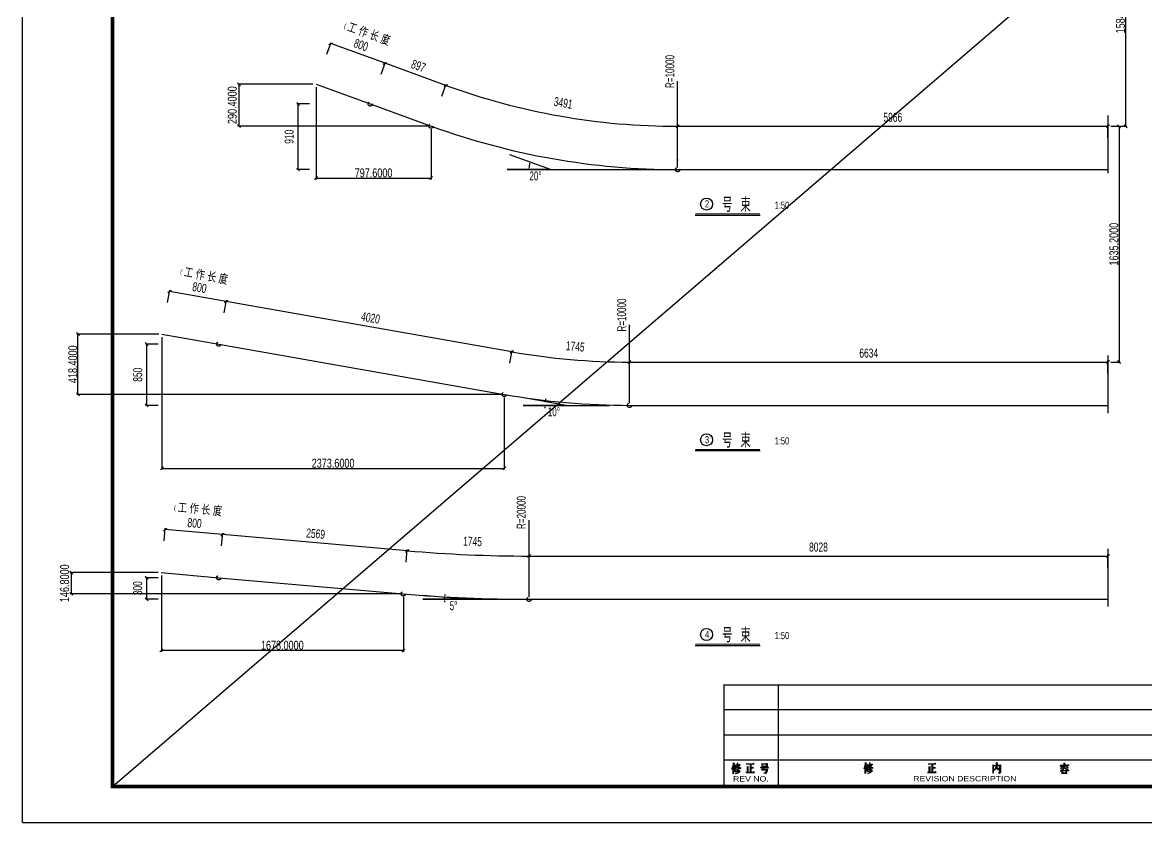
# Model space of a CAD drawing. Extents: x 6 to 303, y -107 to 103.
# Drawn here: x 6.1 to 162, y -107.1 to 3.9 of the extents above; entities that cross this region are included whole.
import ezdxf
from ezdxf.enums import TextEntityAlignment as Align

# ---------------------------------------------------------------- set-up
doc = ezdxf.new("R2010")
doc.units = 0
doc.header["$MEASUREMENT"] = 0
doc.linetypes.add('DD1', pattern=[2.5, 1.25, -1.25])
doc.linetypes.add('DD2', pattern=[14, 10.25, -1.25, 1.25, -1.25])
doc.layers.get('0').update_dxf_attribs({"linetype": 'CONTINUOUS'})
doc.layers.get('DEFPOINTS').update_dxf_attribs({"linetype": 'CONTINUOUS'})
for name, color, linetype in [('1', 1, 'CONTINUOUS'), ('2', 2, 'CONTINUOUS'), ('3', 3, 'DD1'), ('4', 4, 'CONTINUOUS'), ('5', 5, 'CONTINUOUS'), ('6', 6, 'DD2'), ('SMEDI', 2, 'CONTINUOUS')]:
    doc.layers.add(name, color=color, linetype=linetype)
doc.styles.add('SMEDI', font='smsim', dxfattribs={"width": 0.75, "bigfont": 'smfs'})
doc.styles.get("Standard").update_dxf_attribs({"font": 'smsim', "width": 0.75, "bigfont": 'smfs'})
doc.dimstyles.get("Standard").update_dxf_attribs({"dimtxt": 0.18, "dimasz": 0.18, "dimexe": 0.18, "dimexo": 0.0625, "dimgap": 0.09, "dimtad": 0, "dimtih": 1, "dimtoh": 1, "dimdec": 4, "dimzin": 0, "dimdsep": 46, "dimtxsty": 'Standard', "dimcen": 0.09, "dimadec": 0, "dimazin": 0, "dimtfac": 1, "dimtdec": 4, "dimtofl": 0, "dimtmove": 0, "dimatfit": 3, "dimfxl": 1, "dimtolj": 1, "dimtzin": 0, "dimarcsym": 0})

# ---------------------------------------------------------------- blocks, each defined once
blk = doc.blocks.new('*D17')
at = {"color": 0, "linetype": 'ByBlock', "transparency": 16777216}
for p, q in [((48.29, -4.81), (48.89, -3.16)), ((48.58, -3.45), (49.09, -3.21)), ((56.35, -6.06), (48.83, -3.33)), ((55.81, -7.55), (56.41, -5.89)), ((56.09, -6.18), (56.61, -5.94))]:
    blk.add_line(p, q, dxfattribs=at)
at = {"layer": 'DEFPOINTS', "color": 0, "linetype": 'ByBlock', "transparency": 16777216}
for p in [(48.83, -3.33), (48.15, -5.21), (55.67, -7.94)]:
    blk.add_point(p, dxfattribs=at)
at = {"color": 0, "linetype": 'ByBlock', "transparency": 16777216, "width": 0.7}
blk.add_text('800', height=1.25, rotation=340, dxfattribs=at).set_placement((53.02, -3.52), align=Align.MIDDLE_CENTER)
blk = doc.blocks.new('TI_02')
blk.add_line((0, 0), (15, 0))
blk.add_solid([(0, 0), (5.5, 0.4), (5.5, -0.4)])
blk = doc.blocks.new('*D36')
at = {"color": 0, "linetype": 'ByBlock', "transparency": 16777216}
for p, q in [((44.5, -11.9), (44.1, -11.5)), ((45.88, -11.7), (44.12, -11.7)), ((44.3, -20.8), (44.3, -11.7)), ((44.5, -21), (44.1, -20.6)), ((45.88, -20.8), (44.12, -20.8))]:
    blk.add_line(p, q, dxfattribs=at)
at = {"layer": 'DEFPOINTS', "color": 0, "linetype": 'ByBlock', "transparency": 16777216}
for p in [(44.3, -11.7), (46.3, -11.7), (46.3, -20.8)]:
    blk.add_point(p, dxfattribs=at)
at = {"color": 0, "linetype": 'ByBlock', "transparency": 16777216, "width": 0.7}
blk.add_text('910', height=1.25, rotation=90, dxfattribs=at).set_placement((43.05, -16.25), align=Align.MIDDLE_CENTER)
blk = doc.blocks.new('*D19')
at = {"color": 0, "linetype": 'ByBlock', "transparency": 16777216}
for p, q in [((96.73, -15), (97.13, -14.6)), ((96.93, -16.38), (96.93, -14.62)), ((96.93, -14.8), (156.6, -14.8)), ((156.4, -15), (156.8, -14.6)), ((156.6, -16.38), (156.6, -14.62))]:
    blk.add_line(p, q, dxfattribs=at)
at = {"layer": 'DEFPOINTS', "color": 0, "linetype": 'ByBlock', "transparency": 16777216}
for p in [(156.6, -14.8), (96.93, -16.8), (156.6, -16.8)]:
    blk.add_point(p, dxfattribs=at)
at = {"color": 0, "linetype": 'ByBlock', "transparency": 16777216, "width": 0.7}
blk.add_text('5966', height=1.25, dxfattribs=at).set_placement((126.77, -13.55), align=Align.MIDDLE_CENTER)
blk = doc.blocks.new('*D18')
at = {"color": 0, "linetype": 'ByBlock', "transparency": 16777216}
for p, q in [((55.81, -7.55), (56.41, -5.89)), ((56.09, -6.18), (56.61, -5.94)), ((64.78, -9.13), (56.35, -6.06)), ((64.24, -10.62), (64.84, -8.96)), ((64.53, -9.25), (65.04, -9.01))]:
    blk.add_line(p, q, dxfattribs=at)
at = {"layer": 'DEFPOINTS', "color": 0, "linetype": 'ByBlock', "transparency": 16777216}
for p in [(56.35, -6.06), (55.67, -7.94), (64.1, -11.01)]:
    blk.add_point(p, dxfattribs=at)
at = {"color": 0, "linetype": 'ByBlock', "transparency": 16777216, "width": 0.7}
blk.add_text('897', height=1.25, rotation=340, dxfattribs=at).set_placement((60.99, -6.42), align=Align.MIDDLE_CENTER)
blk = doc.blocks.new('*D20')
at = {"color": 0, "linetype": 'ByBlock', "transparency": 16777216}
for p, q in [((26.19, -39.26), (26.49, -37.52)), ((26.23, -37.86), (26.69, -37.54)), ((34.34, -39.09), (26.46, -37.7)), ((34.06, -40.65), (34.37, -38.91)), ((34.11, -39.25), (34.57, -38.93))]:
    blk.add_line(p, q, dxfattribs=at)
at = {"layer": 'DEFPOINTS', "color": 0, "linetype": 'ByBlock', "transparency": 16777216}
for p in [(26.46, -37.7), (26.11, -39.67), (33.99, -41.06)]:
    blk.add_point(p, dxfattribs=at)
at = {"color": 0, "linetype": 'ByBlock', "transparency": 16777216, "width": 0.7}
blk.add_text('800', height=1.25, rotation=350, dxfattribs=at).set_placement((30.62, -37.17), align=Align.MIDDLE_CENTER)
blk = doc.blocks.new('*D37')
at = {"color": 0, "linetype": 'ByBlock', "transparency": 16777216}
for p, q in [((23.5, -45.2), (23.1, -44.8)), ((24.88, -45), (23.12, -45)), ((23.3, -53.5), (23.3, -45)), ((23.5, -53.7), (23.1, -53.3)), ((24.88, -53.5), (23.12, -53.5))]:
    blk.add_line(p, q, dxfattribs=at)
at = {"layer": 'DEFPOINTS', "color": 0, "linetype": 'ByBlock', "transparency": 16777216}
for p in [(23.3, -45), (25.3, -45), (25.3, -53.5)]:
    blk.add_point(p, dxfattribs=at)
at = {"color": 0, "linetype": 'ByBlock', "transparency": 16777216, "width": 0.7}
blk.add_text('850', height=1.25, rotation=90, dxfattribs=at).set_placement((22.05, -49.25), align=Align.MIDDLE_CENTER)
blk = doc.blocks.new('*D22')
at = {"color": 0, "linetype": 'ByBlock', "transparency": 16777216}
for p, q in [((90.05, -47.7), (90.45, -47.3)), ((90.25, -49.08), (90.25, -47.32)), ((90.25, -47.5), (156.6, -47.5)), ((156.4, -47.7), (156.8, -47.3)), ((156.6, -49.08), (156.6, -47.32))]:
    blk.add_line(p, q, dxfattribs=at)
at = {"layer": 'DEFPOINTS', "color": 0, "linetype": 'ByBlock', "transparency": 16777216}
for p in [(156.6, -47.5), (90.25, -49.5), (156.6, -49.5)]:
    blk.add_point(p, dxfattribs=at)
at = {"color": 0, "linetype": 'ByBlock', "transparency": 16777216, "width": 0.7}
blk.add_text('6634', height=1.25, dxfattribs=at).set_placement((123.43, -46.25), align=Align.MIDDLE_CENTER)
blk = doc.blocks.new('*D21')
at = {"color": 0, "linetype": 'ByBlock', "transparency": 16777216}
for p, q in [((34.06, -40.65), (34.37, -38.91)), ((34.11, -39.25), (34.57, -38.93)), ((73.93, -46.07), (34.34, -39.09)), ((73.65, -47.63), (73.96, -45.89)), ((73.7, -46.23), (74.16, -45.91))]:
    blk.add_line(p, q, dxfattribs=at)
at = {"layer": 'DEFPOINTS', "color": 0, "linetype": 'ByBlock', "transparency": 16777216}
for p in [(34.34, -39.09), (33.99, -41.06), (73.58, -48.04)]:
    blk.add_point(p, dxfattribs=at)
at = {"color": 0, "linetype": 'ByBlock', "transparency": 16777216, "width": 0.7}
blk.add_text('4020', height=1.25, rotation=350, dxfattribs=at).set_placement((54.35, -41.35), align=Align.MIDDLE_CENTER)
blk = doc.blocks.new('*D23')
at = {"color": 0, "linetype": 'ByBlock', "transparency": 16777216}
for p, q in [((25.63, -73.51), (26.07, -73.14)), ((25.71, -74.9), (25.87, -73.15)), ((33.82, -74.02), (25.85, -73.33)), ((33.6, -74.2), (34.04, -73.84)), ((33.68, -75.6), (33.84, -73.84))]:
    blk.add_line(p, q, dxfattribs=at)
at = {"layer": 'DEFPOINTS', "color": 0, "linetype": 'ByBlock', "transparency": 16777216}
for p in [(25.85, -73.33), (25.68, -75.32), (33.65, -76.02)]:
    blk.add_point(p, dxfattribs=at)
at = {"color": 0, "linetype": 'ByBlock', "transparency": 16777216, "width": 0.7}
blk.add_text('800', height=1.25, rotation=355, dxfattribs=at).set_placement((29.94, -72.43), align=Align.MIDDLE_CENTER)
blk = doc.blocks.new('*D7')
at = {"color": 0, "linetype": 'ByBlock', "transparency": 16777216}
for p, q in [((7.7, -92.2), (7.3, -91.8)), ((9.08, -92), (7.32, -92)), ((7.5, -95), (7.5, -92)), ((7.7, -95.2), (7.3, -94.8)), ((9.08, -95), (7.32, -95))]:
    blk.add_line(p, q, dxfattribs=at)
at = {"layer": 'DEFPOINTS', "color": 0, "linetype": 'ByBlock', "transparency": 16777216}
for p in [(7.5, -92), (9.5, -92), (9.5, -95)]:
    blk.add_point(p, dxfattribs=at)
blk = doc.blocks.new('*D25')
at = {"color": 0, "linetype": 'ByBlock', "transparency": 16777216}
for p, q in [((76.12, -77.2), (76.52, -76.8)), ((76.32, -78.58), (76.32, -76.82)), ((76.32, -77), (156.6, -77)), ((156.4, -77.2), (156.8, -76.8)), ((156.6, -78.58), (156.6, -76.82))]:
    blk.add_line(p, q, dxfattribs=at)
at = {"layer": 'DEFPOINTS', "color": 0, "linetype": 'ByBlock', "transparency": 16777216}
for p in [(156.6, -77), (76.32, -79), (156.6, -79)]:
    blk.add_point(p, dxfattribs=at)
at = {"color": 0, "linetype": 'ByBlock', "transparency": 16777216, "width": 0.7}
blk.add_text('8028', height=1.25, dxfattribs=at).set_placement((116.46, -75.75), align=Align.MIDDLE_CENTER)
blk = doc.blocks.new('*D24')
at = {"color": 0, "linetype": 'ByBlock', "transparency": 16777216}
for p, q in [((33.6, -74.2), (34.04, -73.84)), ((33.68, -75.6), (33.84, -73.84)), ((59.41, -76.26), (33.82, -74.02)), ((59.2, -76.44), (59.63, -76.08)), ((59.27, -77.84), (59.43, -76.08))]:
    blk.add_line(p, q, dxfattribs=at)
at = {"layer": 'DEFPOINTS', "color": 0, "linetype": 'ByBlock', "transparency": 16777216}
for p in [(33.82, -74.02), (33.65, -76.02), (59.24, -78.25)]:
    blk.add_point(p, dxfattribs=at)
at = {"color": 0, "linetype": 'ByBlock', "transparency": 16777216, "width": 0.7}
blk.add_text('2569', height=1.25, rotation=355, dxfattribs=at).set_placement((46.73, -73.9), align=Align.MIDDLE_CENTER)
blk = doc.blocks.new('*D63')
at = {"layer": '5', "color": 0, "lineweight": -2, "transparency": 16777216}
for p, q in [((157.01, 21.17), (159.24, 21.17)), ((159.26, 20.97), (158.86, 21.37)), ((159.06, 21.17), (159.06, -10.53)), ((157.01, -10.53), (159.24, -10.53)), ((159.26, -10.73), (158.86, -10.33))]:
    blk.add_line(p, q, dxfattribs=at)
at = {"layer": 'DEFPOINTS', "color": 0, "transparency": 16777216}
for p in [(156.6, 21.17), (156.6, -10.53), (159.06, -10.53)]:
    blk.add_point(p, dxfattribs=at)
at = {"layer": '5', "color": 0, "transparency": 16777216, "insert": (158.35, 5.32), "char_height": 1.25, "attachment_point": 5, "rotation": 90}
blk.add_mtext('\\A1;1584.8000', dxfattribs=at)
blk = doc.blocks.new('*D64')
at = {"layer": '5', "color": 0, "lineweight": -2, "transparency": 16777216}
for p, q in [((157.01, -10.53), (158.33, -10.53)), ((158.35, -10.73), (157.95, -10.33)), ((158.15, -10.53), (158.15, -43.23)), ((157.01, -43.23), (158.33, -43.23)), ((158.35, -43.43), (157.95, -43.03))]:
    blk.add_line(p, q, dxfattribs=at)
at = {"layer": 'DEFPOINTS', "color": 0, "transparency": 16777216}
for p in [(156.6, -10.53), (156.6, -43.23), (158.15, -43.23)]:
    blk.add_point(p, dxfattribs=at)
at = {"layer": '5', "color": 0, "transparency": 16777216, "insert": (157.43, -26.88), "char_height": 1.25, "attachment_point": 5, "rotation": 90}
blk.add_mtext('\\A1;1635.2000', dxfattribs=at)
blk = doc.blocks.new('*D67')
at = {"layer": '5', "color": 0, "lineweight": -2, "transparency": 16777216}
for p, q in [((36.31, -4.9), (35.91, -4.5)), ((46.36, -4.7), (35.93, -4.7)), ((36.11, -10.5), (36.11, -4.7)), ((36.31, -10.7), (35.91, -10.3)), ((62.31, -10.5), (35.93, -10.5))]:
    blk.add_line(p, q, dxfattribs=at)
at = {"layer": 'DEFPOINTS', "color": 0, "transparency": 16777216}
for p in [(36.11, -4.7), (46.78, -4.7), (62.73, -10.5)]:
    blk.add_point(p, dxfattribs=at)
at = {"layer": '5', "color": 0, "transparency": 16777216, "insert": (35.17, -7.6), "char_height": 1.25, "attachment_point": 5, "rotation": 90}
blk.add_mtext('\\A1;290.4000', dxfattribs=at)
blk = doc.blocks.new('*D68')
at = {"layer": '5', "color": 0, "lineweight": -2, "transparency": 16777216}
for p, q in [((46.78, -5.11), (46.78, -17.89)), ((62.73, -10.92), (62.73, -17.89)), ((46.58, -17.91), (46.98, -17.51)), ((46.78, -17.71), (62.73, -17.71)), ((62.53, -17.91), (62.93, -17.51))]:
    blk.add_line(p, q, dxfattribs=at)
at = {"layer": 'DEFPOINTS', "color": 0, "transparency": 16777216}
for p in [(46.78, -4.7), (62.73, -10.5), (62.73, -17.71)]:
    blk.add_point(p, dxfattribs=at)
at = {"layer": '5', "color": 0, "transparency": 16777216, "insert": (54.76, -17), "char_height": 1.25, "attachment_point": 5}
blk.add_mtext('\\A1;797.6000', dxfattribs=at)
blk = doc.blocks.new('*D69')
at = {"layer": '5', "color": 0, "lineweight": -2, "transparency": 16777216}
for p, q in [((25.42, -39.76), (25.42, -58.15)), ((72.89, -48.13), (72.89, -58.15)), ((25.22, -58.17), (25.62, -57.77)), ((25.42, -57.97), (72.89, -57.97)), ((72.69, -58.17), (73.09, -57.77))]:
    blk.add_line(p, q, dxfattribs=at)
at = {"layer": 'DEFPOINTS', "color": 0, "transparency": 16777216}
for p in [(25.42, -39.34), (72.89, -47.71), (72.89, -57.97)]:
    blk.add_point(p, dxfattribs=at)
at = {"layer": '5', "color": 0, "transparency": 16777216, "insert": (49.15, -57.26), "char_height": 1.25, "attachment_point": 5}
blk.add_mtext('\\A1;2373.6000', dxfattribs=at)
blk = doc.blocks.new('*D70')
at = {"layer": '5', "color": 0, "lineweight": -2, "transparency": 16777216}
for p, q in [((13.97, -39.54), (13.57, -39.14)), ((25, -39.34), (13.59, -39.34)), ((13.77, -47.71), (13.77, -39.34)), ((13.97, -47.91), (13.57, -47.51)), ((72.47, -47.71), (13.59, -47.71))]:
    blk.add_line(p, q, dxfattribs=at)
at = {"layer": 'DEFPOINTS', "color": 0, "transparency": 16777216}
for p in [(13.77, -39.34), (25.42, -39.34), (72.89, -47.71)]:
    blk.add_point(p, dxfattribs=at)
at = {"layer": '5', "color": 0, "transparency": 16777216, "insert": (13.06, -43.53), "char_height": 1.25, "attachment_point": 5, "rotation": 90}
blk.add_mtext('\\A1;418.4000', dxfattribs=at)
blk = doc.blocks.new('*D71')
at = {"layer": '5', "color": 0, "lineweight": -2, "transparency": 16777216}
for p, q in [((25.33, -72.85), (25.33, -83.41)), ((58.89, -75.79), (58.89, -83.41)), ((25.13, -83.43), (25.53, -83.03)), ((58.89, -83.23), (25.33, -83.23)), ((58.69, -83.43), (59.09, -83.03))]:
    blk.add_line(p, q, dxfattribs=at)
at = {"layer": 'DEFPOINTS', "color": 0, "transparency": 16777216}
for p in [(25.33, -72.43), (58.89, -75.37), (25.33, -83.23)]:
    blk.add_point(p, dxfattribs=at)
at = {"layer": '5', "color": 0, "transparency": 16777216, "insert": (42.11, -82.51), "char_height": 1.25, "attachment_point": 5}
blk.add_mtext('\\A1;1678.0000', dxfattribs=at)
blk = doc.blocks.new('*D72')
at = {"layer": '5', "color": 0, "lineweight": -2, "transparency": 16777216}
for p, q in [((13.06, -72.63), (12.66, -72.23)), ((24.91, -72.43), (12.68, -72.43)), ((12.86, -75.37), (12.86, -72.43)), ((13.06, -75.57), (12.66, -75.17)), ((58.47, -75.37), (12.68, -75.37))]:
    blk.add_line(p, q, dxfattribs=at)
at = {"layer": 'DEFPOINTS', "color": 0, "transparency": 16777216}
for p in [(12.86, -72.43), (25.33, -72.43), (58.89, -75.37)]:
    blk.add_point(p, dxfattribs=at)
at = {"layer": '5', "color": 0, "transparency": 16777216, "insert": (11.92, -73.9), "char_height": 1.25, "attachment_point": 5, "rotation": 90}
blk.add_mtext('\\A1;146.8000', dxfattribs=at)

msp = doc.modelspace()

# ---------------------------------------------------------------- linework, layer by layer
for p, q in [((46.7801156, -4.6951683), (54.2976566, -7.4313295)), ((54.2976566, -7.4313295), (62.7303848, -10.5005915)), ((96.9323992, -16.5313295), (156.5976566, -16.5313295)), ((25.4191945, -39.342144), (33.2976566, -40.7313295)), ((33.2976566, -40.7313295), (72.8876006, -47.7121048)), ((90.2524184, -49.2313295), (156.5976566, -49.2313295)), ((25.328099, -72.4327462), (33.2976566, -73.1299922)), ((33.2976566, -73.1299922), (58.8888535, -75.3689318)), ((76.3200021, -76.1299922), (156.5976566, -76.1299922))]:
    msp.add_line(p, q)
for centre, radius, start in [((96.9323992, 83.4686705), 100, 250), ((90.2524184, 50.7686705), 100, 260), ((76.3200021, 123.8700078), 200, 265)]:
    msp.add_arc(centre, radius, start, 270)
at = {"layer": '1'}
for p, q in [((96.9323992, -16.2313295), (96.9323992, -4.2739887)), ((79.2997011, -16.5313295), (73.6615454, -14.4792086)), ((79.2997011, -16.5313295), (73.2997011, -16.5313295)), ((90.2524184, -48.9313295), (90.2524184, -38.0433267)), ((81.503552, -49.2313295), (75.5947055, -48.1894404)), ((81.503552, -49.2313295), (75.503552, -49.2313295)), ((76.3200021, -75.8299922), (76.3200021, -65.1424762)), ((67.5878135, -76.1299922), (61.5878135, -76.1299922)), ((67.5878135, -76.1299922), (61.6106453, -75.6070577))]:
    msp.add_line(p, q, dxfattribs=at)
at = {"layer": '2'}
for p, q in [((73.2997011, -16.5313295), (94.992984, -16.5313295)), ((75.503552, -49.2313295), (87.503552, -49.2313295)), ((61.5878135, -76.1299922), (73.5878135, -76.1299922))]:
    msp.add_line(p, q, dxfattribs=at)
for centre, radius, start in [((96.9323992, 83.4686705), 94, 250), ((90.2524184, 50.7686705), 94, 260), ((76.3200021, 123.8700078), 194, 265)]:
    msp.add_arc(centre, radius, start, 270, dxfattribs=at)
at = {"layer": '2', "color": 2, "linetype": 'ByBlock'}
for centre, start, end in [((79.2997011, -16.5313295), 163.820426343, 176.179573657), ((81.503552, -49.2313295), 162.359147313, 166.179573657), ((81.503552, -49.2313295), 183.820426343, 187.640852687), ((67.5878135, -76.1299922), 183.820426343, 187.640852687), ((67.5878135, -76.1299922), 167.359147313, 171.179573657)]:
    msp.add_arc(centre, 3, start, end, dxfattribs=at)
for p in [(76.2997011, -16.5313295), (78.5491288, -48.7103849), (64.5992294, -75.8685249)]:
    msp.add_point(p, dxfattribs=at)
for points in [[(76.3868361, -15.685033), (76.4502075, -15.7057335), (76.4806232, -15.505269)], [(76.3396826, -16.3325517), (76.2730529, -16.3303295), (76.2997011, -16.5313295)], [(78.4769039, -49.4323294), (78.5435335, -49.4301072), (78.503552, -49.2313295)], [(78.6230202, -48.5215698), (78.5577888, -48.5078112), (78.5491288, -48.7103849)], [(64.5611653, -76.3309921), (64.627795, -76.3287699), (64.5878135, -76.1299922)], [(64.6563833, -75.6739882), (64.5902009, -75.6659673), (64.5992294, -75.8685249)]]:
    msp.add_solid(points, dxfattribs=at)
at = {"layer": '3'}
for centre in [(54.2976566, -7.4313295), (62.7303848, -10.5005915), (96.9323992, -16.5313295), (33.2976566, -40.7313295), (72.8876006, -47.7121048), (90.2524184, -49.2313295), (33.2976566, -73.1299922), (58.8888535, -75.3689318), (76.3200021, -76.1299922)]:
    msp.add_circle(centre, 0.3, dxfattribs=at)
at = {"layer": '4'}
for p, q in [((18.5741762, -102.0835954, -11.3095628), (162.0590644, 21.1822134)), ((108.3674666, -22.8806667), (99.3675086, -22.8806667)), ((108.3674666, -55.5616371), (99.3675086, -55.5616371)), ((108.3674666, -82.5619626), (99.3675086, -82.5619626))]:
    msp.add_line(p, q, dxfattribs=at)
at = {"layer": '4', "const_width": 0.1165}
for points in [[(108.3392932, -22.6767962), (99.3975679, -22.6767962)], [(108.3392932, -55.3577666), (99.3975679, -55.3577666)], [(108.3392932, -82.3580921), (99.3975679, -82.3580921)]]:
    msp.add_lwpolyline(points, dxfattribs=at)
at = {"layer": '4'}
for centre in [(100.9467303, -21.3199157), (100.9467303, -54.0008861), (100.9467303, -81.0012116)]:
    msp.add_circle(centre, 0.84, dxfattribs=at)
at = {"layer": '6'}
for p, q in [((156.5976566, -9.019489), (156.5976566, -17.019489)), ((156.5976566, -42.319489), (156.5976566, -50.319489)), ((156.5976566, -69.1299922), (156.5976566, -77.1299922))]:
    msp.add_line(p, q, dxfattribs=at)
at = {"layer": 'SMEDI'}
for p, q in [((6.0741762, -107.0835954, -11.3095628), (6.0741762, 102.9164046, -11.3095628)), ((110.8690699, -88.0051193, -11.3095628), (110.8690699, -102.1285087, -11.3095628)), ((197.2607077, -91.4411439, -11.3095628), (103.3690699, -91.4411439, -11.3095628)), ((197.3093699, -94.9487338, -11.3095628), (103.4177321, -94.9487338, -11.3095628)), ((197.2607077, -98.4411447, -11.3095628), (103.3690699, -98.4411447, -11.3095628)), ((104.6751501, -99.2217489, -11.3095628), (104.4497351, -99.6725789, -11.3095628)), ((104.4497351, -99.6725789, -11.3095628), (104.6221113, -99.2217489, -11.3095628)), ((104.6221113, -99.2217489, -11.3095628), (104.6751501, -98.9432951, -11.3095628)), ((104.7414486, -99.2747877, -11.3095628), (104.6221113, -99.2217489, -11.3095628)), ((104.6221113, -99.2217489, -11.3095628), (104.7414486, -99.2747877, -11.3095628)), ((104.6221113, -100.3090447, -11.3095628), (104.6221113, -99.2217489, -11.3095628)), ((104.6751501, -98.9432951, -11.3095628), (104.6751501, -98.7974384, -11.3095628)), ((104.6751501, -98.7974384, -11.3095628), (104.7944874, -98.8902563, -11.3095628)), ((104.7414486, -98.9432951, -11.3095628), (104.6751501, -99.2217489, -11.3095628)), ((104.7414486, -99.2747877, -11.3095628), (104.6751501, -99.3410863, -11.3095628)), ((104.6751501, -99.3410863, -11.3095628), (104.6751501, -100.2560059, -11.3095628)), ((104.7944874, -98.8902563, -11.3095628), (104.7414486, -98.9432951, -11.3095628)), ((104.8475263, -99.0758922, -11.3095628), (104.9668636, -99.1421907, -11.3095628)), ((104.8475263, -100.07037, -11.3095628), (104.8475263, -99.0758922, -11.3095628)), ((104.9668636, -99.1421907, -11.3095628), (104.9138248, -99.2217489, -11.3095628)), ((104.9138248, -99.2217489, -11.3095628), (104.9138248, -100.0040715, -11.3095628)), ((105.1392398, -99.0758922, -11.3095628), (104.9668636, -99.3410863, -11.3095628)), ((104.9668636, -99.3410863, -11.3095628), (105.1922786, -99.0758922, -11.3095628)), ((105.2983562, -99.4073848, -11.3095628), (104.9668636, -99.6062804, -11.3095628)), ((104.9668636, -99.6062804, -11.3095628), (105.2585771, -99.4073848, -11.3095628)), ((105.2585771, -99.7256177, -11.3095628), (105.0199024, -99.8051759, -11.3095628)), ((105.0199024, -99.8051759, -11.3095628), (105.1922786, -99.7256177, -11.3095628)), ((105.1922786, -98.9432951, -11.3095628), (105.1392398, -99.0758922, -11.3095628)), ((105.3646547, -99.4073848, -11.3095628), (105.1392398, -99.2217489, -11.3095628)), ((105.1392398, -99.2217489, -11.3095628), (105.2983562, -99.4073848, -11.3095628)), ((105.2983562, -98.8902563, -11.3095628), (105.1922786, -98.7974384, -11.3095628)), ((105.1922786, -98.7974384, -11.3095628), (105.1922786, -98.9432951, -11.3095628)), ((105.1922786, -99.0758922, -11.3095628), (105.2585771, -98.9432951, -11.3095628)), ((105.1922786, -99.0758922, -11.3095628), (105.4176936, -99.0758922, -11.3095628)), ((105.1922786, -99.7256177, -11.3095628), (105.3646547, -99.5267221, -11.3095628)), ((105.1922786, -100.0040715, -11.3095628), (105.4176936, -99.7256177, -11.3095628)), ((105.2585771, -98.9432951, -11.3095628), (105.2983562, -98.8902563, -11.3095628)), ((105.2585771, -99.4073848, -11.3095628), (105.4839921, -99.0758922, -11.3095628)), ((105.4176936, -99.6062804, -11.3095628), (105.2585771, -99.7256177, -11.3095628)), ((105.6033294, -99.0758922, -11.3095628), (105.2983562, -99.4073848, -11.3095628)), ((105.2983562, -99.4073848, -11.3095628), (105.5237712, -99.5267221, -11.3095628)), ((105.5237712, -99.4736833, -11.3095628), (105.3646547, -99.4073848, -11.3095628)), ((105.3646547, -99.5267221, -11.3095628), (105.4176936, -99.6062804, -11.3095628)), ((105.4176936, -99.0758922, -11.3095628), (105.4839921, -99.0228534, -11.3095628)), ((105.4839921, -99.0758922, -11.3095628), (105.4176936, -99.0758922, -11.3095628)), ((105.4176936, -99.7256177, -11.3095628), (105.4839921, -99.8051759, -11.3095628)), ((105.4839921, -99.0228534, -11.3095628), (105.5237712, -99.0228534, -11.3095628)), ((105.5237712, -99.0228534, -11.3095628), (105.6033294, -99.0758922, -11.3095628)), ((105.7226668, -99.5267221, -11.3095628), (105.5237712, -99.4736833, -11.3095628)), ((105.5237712, -99.5267221, -11.3095628), (105.6033294, -99.6062804, -11.3095628)), ((105.6033294, -99.6062804, -11.3095628), (105.7226668, -99.5267221, -11.3095628)), ((107.5281726, -98.998519, -11.3095628), (106.4408768, -98.998519, -11.3095628)), ((106.613253, -99.3167519, -11.3095628), (106.7325903, -99.3830504, -11.3095628)), ((106.613253, -100.165373, -11.3095628), (106.613253, -99.3167519, -11.3095628)), ((106.7325903, -99.3830504, -11.3095628), (106.6795515, -99.449349, -11.3095628)), ((106.6795515, -99.449349, -11.3095628), (106.6795515, -100.165373, -11.3095628)), ((107.0243038, -100.165373, -11.3095628), (107.0243038, -98.998519, -11.3095628)), ((107.3557964, -98.998519, -11.3095628), (107.0640829, -98.998519, -11.3095628)), ((107.0640829, -98.998519, -11.3095628), (107.0640829, -99.5023878, -11.3095628)), ((107.0640829, -99.5023878, -11.3095628), (107.4618741, -99.5023878, -11.3095628)), ((107.2894979, -99.5023878, -11.3095628), (107.0640829, -99.5023878, -11.3095628)), ((107.0640829, -99.5023878, -11.3095628), (107.0640829, -100.165373, -11.3095628)), ((107.3557964, -99.449349, -11.3095628), (107.2894979, -99.5023878, -11.3095628)), ((107.4088353, -98.9189608, -11.3095628), (107.3557964, -98.998519, -11.3095628)), ((107.4088353, -99.449349, -11.3095628), (107.3557964, -99.449349, -11.3095628)), ((107.4618741, -98.9189608, -11.3095628), (107.4088353, -98.9189608, -11.3095628)), ((107.4618741, -99.5023878, -11.3095628), (107.4088353, -99.449349, -11.3095628)), ((107.5281726, -98.998519, -11.3095628), (107.4618741, -98.9189608, -11.3095628)), ((108.8752914, -99.5183235, -11.3095628), (108.3714226, -99.5183235, -11.3095628)), ((108.5968376, -98.8818577, -11.3095628), (108.5968376, -99.3989861, -11.3095628)), ((108.6498764, -98.9348965, -11.3095628), (108.5968376, -98.8818577, -11.3095628)), ((108.5968376, -99.3989861, -11.3095628), (108.6498764, -99.3989861, -11.3095628)), ((108.5968376, -99.7967773, -11.3095628), (108.8222525, -99.5183235, -11.3095628)), ((108.6498764, -98.9348965, -11.3095628), (109.206784, -98.9348965, -11.3095628)), ((108.6498764, -99.3989861, -11.3095628), (108.6498764, -98.9348965, -11.3095628)), ((108.6498764, -99.3326876, -11.3095628), (109.2730825, -99.3326876, -11.3095628)), ((109.2730825, -99.3326876, -11.3095628), (108.6498764, -99.3326876, -11.3095628)), ((108.8752914, -99.5183235, -11.3095628), (108.6498764, -99.7967773, -11.3095628)), ((108.8222525, -99.5183235, -11.3095628), (109.5515363, -99.5183235, -11.3095628)), ((109.206784, -98.9348965, -11.3095628), (109.2730825, -98.8818577, -11.3095628)), ((109.2730825, -98.9348965, -11.3095628), (109.206784, -98.9348965, -11.3095628)), ((109.206784, -99.7967773, -11.3095628), (109.2730825, -99.7304788, -11.3095628)), ((109.2730825, -98.8818577, -11.3095628), (109.3261213, -98.8818577, -11.3095628)), ((109.2730825, -99.3326876, -11.3095628), (109.2730825, -98.9348965, -11.3095628)), ((109.2730825, -99.3989861, -11.3095628), (109.2730825, -99.3326876, -11.3095628)), ((109.3261213, -99.3989861, -11.3095628), (109.2730825, -99.3989861, -11.3095628)), ((109.2730825, -99.7304788, -11.3095628), (109.3261213, -99.7304788, -11.3095628)), ((109.3261213, -98.8818577, -11.3095628), (109.3924198, -98.9348965, -11.3095628)), ((109.3924198, -98.9348965, -11.3095628), (109.3261213, -99.0144547, -11.3095628)), ((109.3261213, -99.0144547, -11.3095628), (109.3261213, -99.3989861, -11.3095628)), ((109.3261213, -99.7304788, -11.3095628), (109.3924198, -99.7967773, -11.3095628)), ((109.4454587, -99.4652847, -11.3095628), (109.3924198, -99.5183235, -11.3095628)), ((109.5117572, -99.4652847, -11.3095628), (109.4454587, -99.4652847, -11.3095628)), ((109.5515363, -99.5183235, -11.3095628), (109.5117572, -99.4652847, -11.3095628)), ((122.778978, -99.6335603, -11.3095628), (122.9513542, -99.1827304, -11.3095628)), ((123.004393, -99.1827304, -11.3095628), (122.778978, -99.6335603, -11.3095628)), ((122.9513542, -99.1827304, -11.3095628), (123.004393, -98.9042766, -11.3095628)), ((122.9513542, -100.2700261, -11.3095628), (122.9513542, -99.1827304, -11.3095628)), ((122.9513542, -99.1827304, -11.3095628), (123.0706915, -99.2357692, -11.3095628)), ((123.0706915, -99.2357692, -11.3095628), (122.9513542, -99.1827304, -11.3095628)), ((123.004393, -98.7584198, -11.3095628), (123.1237303, -98.8512377, -11.3095628)), ((123.004393, -98.9042766, -11.3095628), (123.004393, -98.7584198, -11.3095628)), ((123.0706915, -98.9042766, -11.3095628), (123.004393, -99.1827304, -11.3095628)), ((123.0706915, -99.2357692, -11.3095628), (123.004393, -99.3020677, -11.3095628)), ((123.004393, -99.3020677, -11.3095628), (123.004393, -100.2169873, -11.3095628)), ((123.1237303, -98.8512377, -11.3095628), (123.0706915, -98.9042766, -11.3095628)), ((123.1767691, -100.0313514, -11.3095628), (123.1767691, -99.0368736, -11.3095628)), ((123.1767691, -99.0368736, -11.3095628), (123.2961065, -99.1031721, -11.3095628)), ((123.2961065, -99.1031721, -11.3095628), (123.2430677, -99.1827304, -11.3095628)), ((123.2430677, -99.1827304, -11.3095628), (123.2430677, -99.9650529, -11.3095628)), ((123.2961065, -99.3020677, -11.3095628), (123.5215215, -99.0368736, -11.3095628)), ((123.4684826, -99.0368736, -11.3095628), (123.2961065, -99.3020677, -11.3095628)), ((123.2961065, -99.5672618, -11.3095628), (123.58782, -99.3683662, -11.3095628)), ((123.6275991, -99.3683662, -11.3095628), (123.2961065, -99.5672618, -11.3095628)), ((123.58782, -99.6865991, -11.3095628), (123.3491453, -99.7661573, -11.3095628)), ((123.3491453, -99.7661573, -11.3095628), (123.5215215, -99.6865991, -11.3095628)), ((123.5215215, -98.9042766, -11.3095628), (123.4684826, -99.0368736, -11.3095628)), ((123.4684826, -99.1827304, -11.3095628), (123.6275991, -99.3683662, -11.3095628)), ((123.6938976, -99.3683662, -11.3095628), (123.4684826, -99.1827304, -11.3095628)), ((123.6275991, -98.8512377, -11.3095628), (123.5215215, -98.7584198, -11.3095628)), ((123.5215215, -98.7584198, -11.3095628), (123.5215215, -98.9042766, -11.3095628)), ((123.5215215, -99.0368736, -11.3095628), (123.58782, -98.9042766, -11.3095628)), ((123.5215215, -99.0368736, -11.3095628), (123.7469364, -99.0368736, -11.3095628)), ((123.5215215, -99.6865991, -11.3095628), (123.6938976, -99.4877036, -11.3095628)), ((123.5215215, -99.9650529, -11.3095628), (123.7469364, -99.6865991, -11.3095628)), ((123.58782, -98.9042766, -11.3095628), (123.6275991, -98.8512377, -11.3095628)), ((123.58782, -99.3683662, -11.3095628), (123.813235, -99.0368736, -11.3095628)), ((123.7469364, -99.5672618, -11.3095628), (123.58782, -99.6865991, -11.3095628)), ((123.9325723, -99.0368736, -11.3095628), (123.6275991, -99.3683662, -11.3095628)), ((123.6275991, -99.3683662, -11.3095628), (123.8530141, -99.4877036, -11.3095628)), ((123.8530141, -99.4346647, -11.3095628), (123.6938976, -99.3683662, -11.3095628)), ((123.6938976, -99.4877036, -11.3095628), (123.7469364, -99.5672618, -11.3095628)), ((123.7469364, -99.0368736, -11.3095628), (123.813235, -98.9838348, -11.3095628)), ((123.813235, -99.0368736, -11.3095628), (123.7469364, -99.0368736, -11.3095628)), ((123.7469364, -99.6865991, -11.3095628), (123.813235, -99.7661573, -11.3095628)), ((123.813235, -98.9838348, -11.3095628), (123.8530141, -98.9838348, -11.3095628)), ((123.8530141, -98.9838348, -11.3095628), (123.9325723, -99.0368736, -11.3095628)), ((124.0519096, -99.4877036, -11.3095628), (123.8530141, -99.4346647, -11.3095628)), ((123.8530141, -99.4877036, -11.3095628), (123.9325723, -99.5672618, -11.3095628)), ((123.9325723, -99.5672618, -11.3095628), (124.0519096, -99.4877036, -11.3095628)), ((132.737016, -98.9838348, -11.3095628), (131.6497203, -98.9838348, -11.3095628)), ((131.8220964, -100.1506888, -11.3095628), (131.8220964, -99.3020677, -11.3095628)), ((131.8220964, -99.3020677, -11.3095628), (131.9414338, -99.3683662, -11.3095628)), ((131.9414338, -99.3683662, -11.3095628), (131.8883949, -99.4346647, -11.3095628)), ((131.8883949, -99.4346647, -11.3095628), (131.8883949, -100.1506888, -11.3095628)), ((132.2331473, -100.1506888, -11.3095628), (132.2331473, -98.9838348, -11.3095628)), ((132.2729264, -98.9838348, -11.3095628), (132.2729264, -99.4877036, -11.3095628)), ((132.5646399, -98.9838348, -11.3095628), (132.2729264, -98.9838348, -11.3095628)), ((132.2729264, -99.4877036, -11.3095628), (132.2729264, -100.1506888, -11.3095628)), ((132.4983413, -99.4877036, -11.3095628), (132.2729264, -99.4877036, -11.3095628)), ((132.2729264, -99.4877036, -11.3095628), (132.6707175, -99.4877036, -11.3095628)), ((132.5646399, -99.4346647, -11.3095628), (132.4983413, -99.4877036, -11.3095628)), ((132.6176787, -98.9042766, -11.3095628), (132.5646399, -98.9838348, -11.3095628)), ((132.6176787, -99.4346647, -11.3095628), (132.5646399, -99.4346647, -11.3095628)), ((132.6707175, -98.9042766, -11.3095628), (132.6176787, -98.9042766, -11.3095628)), ((132.6707175, -99.4877036, -11.3095628), (132.6176787, -99.4346647, -11.3095628)), ((132.737016, -98.9838348, -11.3095628), (132.6707175, -98.9042766, -11.3095628)), ((140.6530595, -99.1031721, -11.3095628), (140.6530595, -100.2169873, -11.3095628)), ((140.7326178, -99.1827304, -11.3095628), (140.6530595, -99.1031721, -11.3095628)), ((140.7326178, -99.1827304, -11.3095628), (141.170188, -99.1827304, -11.3095628)), ((140.7326178, -100.1506888, -11.3095628), (140.7326178, -99.1827304, -11.3095628)), ((140.7723969, -99.8854947, -11.3095628), (140.9580327, -99.6865991, -11.3095628)), ((140.9978119, -99.6865991, -11.3095628), (140.7723969, -99.8854947, -11.3095628)), ((140.9580327, -99.6865991, -11.3095628), (141.1171492, -99.4346647, -11.3095628)), ((141.170188, -99.4346647, -11.3095628), (140.9978119, -99.6865991, -11.3095628)), ((141.1171492, -99.4346647, -11.3095628), (141.170188, -99.1827304, -11.3095628)), ((141.170188, -98.7584198, -11.3095628), (141.2895254, -98.8512377, -11.3095628)), ((141.170188, -99.1827304, -11.3095628), (141.170188, -98.7584198, -11.3095628)), ((141.170188, -99.1827304, -11.3095628), (141.2364865, -99.4877036, -11.3095628)), ((141.2364865, -99.1827304, -11.3095628), (141.170188, -99.4346647, -11.3095628)), ((141.2895254, -98.8512377, -11.3095628), (141.2364865, -98.9042766, -11.3095628)), ((141.2364865, -98.9042766, -11.3095628), (141.2364865, -99.1827304, -11.3095628)), ((141.6342777, -99.1827304, -11.3095628), (141.2364865, -99.1827304, -11.3095628)), ((141.2364865, -99.1827304, -11.3095628), (141.5679791, -99.1827304, -11.3095628)), ((141.4088627, -99.7661573, -11.3095628), (141.2364865, -99.4877036, -11.3095628)), ((141.2364865, -99.4877036, -11.3095628), (141.3425642, -99.5672618, -11.3095628)), ((141.3425642, -99.5672618, -11.3095628), (141.4486418, -99.6865991, -11.3095628)), ((141.4486418, -99.6865991, -11.3095628), (141.4486418, -99.8191962, -11.3095628)), ((141.5679791, -99.1827304, -11.3095628), (141.6342777, -99.1031721, -11.3095628)), ((141.6342777, -99.1031721, -11.3095628), (141.6873165, -99.1031721, -11.3095628)), ((141.6342777, -100.1506888, -11.3095628), (141.6342777, -99.1827304, -11.3095628)), ((141.6873165, -99.1031721, -11.3095628), (141.753615, -99.1827304, -11.3095628)), ((141.753615, -99.1827304, -11.3095628), (141.6873165, -99.2357692, -11.3095628)), ((141.6873165, -99.2357692, -11.3095628), (141.6873165, -100.1506888, -11.3095628)), ((150.0276705, -99.2666032, -11.3095628), (150.1470079, -99.0677076, -11.3095628)), ((150.0276705, -99.319642, -11.3095628), (150.0276705, -99.2666032, -11.3095628)), ((150.0939691, -99.319642, -11.3095628), (150.0276705, -99.319642, -11.3095628)), ((150.0276705, -99.5715764, -11.3095628), (150.2000467, -99.452239, -11.3095628)), ((150.2663452, -99.452239, -11.3095628), (150.0276705, -99.5715764, -11.3095628)), ((150.0276705, -99.9693675, -11.3095628), (150.4254617, -99.6511346, -11.3095628)), ((150.3724229, -99.6511346, -11.3095628), (150.0276705, -99.9693675, -11.3095628)), ((150.1470079, -99.1870449, -11.3095628), (150.0939691, -99.319642, -11.3095628)), ((150.1470079, -99.0677076, -11.3095628), (150.1470079, -99.1207464, -11.3095628)), ((150.1470079, -99.1207464, -11.3095628), (150.995629, -99.1207464, -11.3095628)), ((150.1470079, -99.1207464, -11.3095628), (150.1470079, -99.1870449, -11.3095628)), ((150.2000467, -99.452239, -11.3095628), (150.3724229, -99.1870449, -11.3095628)), ((150.4254617, -99.2666032, -11.3095628), (150.2663452, -99.452239, -11.3095628)), ((150.3724229, -99.1870449, -11.3095628), (150.4254617, -99.2666032, -11.3095628)), ((150.5315393, -99.3859405, -11.3095628), (150.3724229, -99.6511346, -11.3095628)), ((150.4254617, -99.6511346, -11.3095628), (150.6110975, -99.452239, -11.3095628)), ((150.5315393, -98.9351106, -11.3095628), (150.4917602, -98.8422926, -11.3095628)), ((150.4917602, -98.8422926, -11.3095628), (150.6110975, -98.9351106, -11.3095628)), ((150.6110975, -98.9351106, -11.3095628), (150.4917602, -98.8422926, -11.3095628)), ((150.6110975, -99.0677076, -11.3095628), (150.5315393, -98.9351106, -11.3095628)), ((150.5315393, -99.319642, -11.3095628), (150.5315393, -99.3859405, -11.3095628)), ((150.6508767, -99.3859405, -11.3095628), (150.5315393, -99.319642, -11.3095628)), ((150.6110975, -98.9351106, -11.3095628), (150.6508767, -98.9881494, -11.3095628)), ((150.6508767, -98.9881494, -11.3095628), (150.6110975, -99.0677076, -11.3095628)), ((150.6110975, -99.452239, -11.3095628), (150.6508767, -99.3859405, -11.3095628)), ((150.770214, -99.6511346, -11.3095628), (150.6110975, -99.452239, -11.3095628)), ((150.6110975, -99.452239, -11.3095628), (150.8232528, -99.6511346, -11.3095628)), ((150.995629, -99.5185376, -11.3095628), (150.770214, -99.2666032, -11.3095628)), ((150.770214, -99.2666032, -11.3095628), (150.995629, -99.3859405, -11.3095628)), ((151.0486678, -99.903069, -11.3095628), (150.770214, -99.6511346, -11.3095628)), ((150.8232528, -99.6511346, -11.3095628), (151.1680051, -99.8500302, -11.3095628)), ((150.995629, -99.1207464, -11.3095628), (151.0486678, -99.0677076, -11.3095628)), ((151.0486678, -99.1207464, -11.3095628), (150.995629, -99.1207464, -11.3095628)), ((150.995629, -99.2666032, -11.3095628), (151.0486678, -99.1207464, -11.3095628)), ((151.1680051, -99.1207464, -11.3095628), (150.995629, -99.2666032, -11.3095628)), ((150.995629, -99.3859405, -11.3095628), (151.0486678, -99.452239, -11.3095628)), ((150.995629, -99.5715764, -11.3095628), (150.995629, -99.5185376, -11.3095628)), ((151.0486678, -99.5185376, -11.3095628), (150.995629, -99.5715764, -11.3095628)), ((151.0486678, -99.0677076, -11.3095628), (151.1149663, -99.0677076, -11.3095628)), ((151.0486678, -99.452239, -11.3095628), (151.0486678, -99.5185376, -11.3095628)), ((151.1149663, -99.0677076, -11.3095628), (151.1680051, -99.1207464, -11.3095628)), ((104.6751501, -100.2560059, -11.3095628), (104.6221113, -100.3090447, -11.3095628)), ((104.9138248, -100.0040715, -11.3095628), (104.8475263, -100.07037, -11.3095628)), ((105.2585771, -100.0040715, -11.3095628), (104.9668636, -100.07037, -11.3095628)), ((104.9668636, -100.07037, -11.3095628), (105.1922786, -100.0040715, -11.3095628)), ((105.3646547, -100.1897073, -11.3095628), (104.9668636, -100.3090447, -11.3095628)), ((104.9668636, -100.3090447, -11.3095628), (105.2983562, -100.1897073, -11.3095628)), ((105.4839921, -99.8051759, -11.3095628), (105.2585771, -100.0040715, -11.3095628)), ((105.2983562, -100.1897073, -11.3095628), (105.5237712, -99.9245133, -11.3095628)), ((105.6033294, -100.0040715, -11.3095628), (105.3646547, -100.1897073, -11.3095628)), ((105.5237712, -99.9245133, -11.3095628), (105.6033294, -100.0040715, -11.3095628)), ((107.3557964, -100.165373, -11.3095628), (106.387838, -100.165373, -11.3095628)), ((106.387838, -100.165373, -11.3095628), (106.613253, -100.165373, -11.3095628)), ((106.6795515, -100.165373, -11.3095628), (107.0243038, -100.165373, -11.3095628)), ((107.0640829, -100.165373, -11.3095628), (107.5812114, -100.165373, -11.3095628)), ((107.4618741, -100.0460357, -11.3095628), (107.3557964, -100.165373, -11.3095628)), ((107.5812114, -100.165373, -11.3095628), (107.4618741, -100.0460357, -11.3095628)), ((108.6498764, -99.8630758, -11.3095628), (108.5968376, -99.7967773, -11.3095628)), ((108.6498764, -99.7967773, -11.3095628), (109.206784, -99.7967773, -11.3095628)), ((108.7161749, -99.7967773, -11.3095628), (108.6498764, -99.8630758, -11.3095628)), ((109.2730825, -99.7967773, -11.3095628), (108.7161749, -99.7967773, -11.3095628)), ((108.8752914, -100.1945684, -11.3095628), (109.1007063, -100.1945684, -11.3095628)), ((109.0476675, -100.2476072, -11.3095628), (108.8752914, -100.1945684, -11.3095628)), ((109.1007063, -100.3139057, -11.3095628), (109.0476675, -100.2476072, -11.3095628)), ((109.1007063, -100.1945684, -11.3095628), (109.206784, -100.0619714, -11.3095628)), ((109.2730825, -100.1150102, -11.3095628), (109.1007063, -100.3139057, -11.3095628)), ((109.206784, -100.0619714, -11.3095628), (109.2730825, -99.7967773, -11.3095628)), ((109.3261213, -99.9956728, -11.3095628), (109.2730825, -100.1150102, -11.3095628)), ((109.3924198, -99.7967773, -11.3095628), (109.3261213, -99.8630758, -11.3095628)), ((109.3261213, -99.8630758, -11.3095628), (109.3261213, -99.9956728, -11.3095628)), ((123.004393, -100.2169873, -11.3095628), (122.9513542, -100.2700261, -11.3095628)), ((123.2430677, -99.9650529, -11.3095628), (123.1767691, -100.0313514, -11.3095628)), ((123.58782, -99.9650529, -11.3095628), (123.2961065, -100.0313514, -11.3095628)), ((123.2961065, -100.0313514, -11.3095628), (123.5215215, -99.9650529, -11.3095628)), ((123.2961065, -100.2700261, -11.3095628), (123.6275991, -100.1506888, -11.3095628)), ((123.6938976, -100.1506888, -11.3095628), (123.2961065, -100.2700261, -11.3095628)), ((123.813235, -99.7661573, -11.3095628), (123.58782, -99.9650529, -11.3095628)), ((123.6275991, -100.1506888, -11.3095628), (123.8530141, -99.8854947, -11.3095628)), ((123.9325723, -99.9650529, -11.3095628), (123.6938976, -100.1506888, -11.3095628)), ((123.8530141, -99.8854947, -11.3095628), (123.9325723, -99.9650529, -11.3095628)), ((132.5646399, -100.1506888, -11.3095628), (131.5966814, -100.1506888, -11.3095628)), ((131.5966814, -100.1506888, -11.3095628), (131.8220964, -100.1506888, -11.3095628)), ((131.8883949, -100.1506888, -11.3095628), (132.2331473, -100.1506888, -11.3095628)), ((132.2729264, -100.1506888, -11.3095628), (132.7900548, -100.1506888, -11.3095628)), ((132.6707175, -100.0313514, -11.3095628), (132.5646399, -100.1506888, -11.3095628)), ((132.7900548, -100.1506888, -11.3095628), (132.6707175, -100.0313514, -11.3095628)), ((140.6530595, -100.2169873, -11.3095628), (140.7326178, -100.1506888, -11.3095628)), ((141.4486418, -99.8191962, -11.3095628), (141.4088627, -99.7661573, -11.3095628)), ((141.4088627, -100.1506888, -11.3095628), (141.6342777, -100.1506888, -11.3095628)), ((141.5149403, -100.2169873, -11.3095628), (141.4088627, -100.1506888, -11.3095628)), ((141.5679791, -100.2700261, -11.3095628), (141.5149403, -100.2169873, -11.3095628)), ((141.6873165, -100.1506888, -11.3095628), (141.5679791, -100.2700261, -11.3095628)), ((150.2663452, -100.3538989, -11.3095628), (150.2663452, -99.7704719, -11.3095628)), ((150.2663452, -99.7704719, -11.3095628), (150.319384, -99.8500302, -11.3095628)), ((150.319384, -100.3008601, -11.3095628), (150.2663452, -100.3538989, -11.3095628)), ((150.319384, -99.8500302, -11.3095628), (150.319384, -100.3008601, -11.3095628)), ((150.319384, -99.8500302, -11.3095628), (150.770214, -99.8500302, -11.3095628)), ((150.319384, -100.2345616, -11.3095628), (150.8232528, -100.2345616, -11.3095628)), ((150.8232528, -100.2345616, -11.3095628), (150.319384, -100.2345616, -11.3095628)), ((150.770214, -99.8500302, -11.3095628), (150.8232528, -99.7704719, -11.3095628)), ((150.8232528, -99.8500302, -11.3095628), (150.770214, -99.8500302, -11.3095628)), ((150.8232528, -99.7704719, -11.3095628), (150.8762916, -99.7704719, -11.3095628)), ((150.8232528, -100.2345616, -11.3095628), (150.8232528, -99.8500302, -11.3095628)), ((150.8232528, -100.3538989, -11.3095628), (150.8232528, -100.2345616, -11.3095628)), ((150.8762916, -100.3008601, -11.3095628), (150.8232528, -100.3538989, -11.3095628)), ((150.8762916, -99.7704719, -11.3095628), (150.9425902, -99.8500302, -11.3095628)), ((150.9425902, -99.8500302, -11.3095628), (150.8762916, -99.903069, -11.3095628)), ((150.8762916, -99.903069, -11.3095628), (150.8762916, -100.3008601, -11.3095628)), ((151.1680051, -99.8500302, -11.3095628), (151.0486678, -99.903069, -11.3095628)), ((6.0741762, -107.0835954, -11.3095628), (303.0741762, -107.0835954, -11.3095628))]:
    msp.add_line(p, q, dxfattribs=at)
at = {"layer": 'SMEDI', "const_width": 0.5, "elevation": -11.3095628}
msp.add_lwpolyline([(18.5741762, -102.0835954), (18.5741762, 97.9164046), (298.0741762, 97.9164046), (298.0741762, -102.0835954)], close=True, dxfattribs=at)
at = {"layer": 'SMEDI', "const_width": 0.175, "elevation": -11.3095628}
msp.add_lwpolyline([(197.2607077, -88.0051193), (103.3690699, -88.0051193), (103.3690699, -102.102604)], dxfattribs=at)

# ---------------------------------------------------------------- block references
at = {"layer": '1', "xscale": 0.2, "yscale": 0.2, "zscale": 0.2, "rotation": 90}
for p in [(96.9323992, -16.2313295), (90.2524184, -48.9313295), (76.3200021, -75.8299922)]:
    msp.add_blockref('TI_02', p, dxfattribs=at)

# ---------------------------------------------------------------- texts
at = {"layer": '2', "color": 2, "linetype": 'ByBlock'}
for s, rotation, width, p in [('R=10000', 90, 0.67, (95.8516878, -2.9318706)), ('3491', 350, 0.7, (81.0597115, -7.2862775)), ('R=10000', 90, 0.67, (89.171707, -36.7079366)), ('1745', 355, 0.7, (82.7337791, -41.0581304)), ('R=20000', 90, 0.67, (75.2392907, -64.0927055)), ('1745', 358, 0.7, (68.4906307, -68.099737)), ('300', 90, 0.7, (22.0420407, -74.5945762))]:
    msp.add_text(s, height=1.25, rotation=rotation, dxfattribs=dict(at, width=width)).set_placement(p, align=Align.MIDDLE_CENTER)
at = {"layer": '2', "color": 2, "linetype": 'ByBlock', "width": 0.67}
for s, p in [('20%%D', (77.2197675, -17.4138891)), ('10%%D', (79.767481, -50.1138891)), ('5%%D', (65.8517424, -77.0125517))]:
    msp.add_text(s, height=1.25, dxfattribs=at).set_placement(p, align=Align.MIDDLE_CENTER)
at = {"layer": '4', "style": 'SMEDI', "width": 0.75}
for s, height, rotation, p in [('(                        )', 0.65, 340.436629054, (50.5921865, 3.1339159)), ('工 作 长 度', 1.3, 340.436629054, (50.9791113, 2.6582498)), ('(                        )', 0.65, 349.450026724, (27.9111533, -30.9819434)), ('工 作 长 度', 1.3, 349.450026724, (28.3678206, -31.3911181)), ('(                        )', 0.65, 354.935641294, (27.0644501, -63.7141704)), ('工 作 长 度', 1.3, 354.935641294, (27.5581414, -64.0778156))]:
    msp.add_text(s, height=height, rotation=rotation, dxfattribs=at).set_placement(p)
for s, height, p in [('号  束', 2, (103.0996367, -22.4123667)), ('2', 1, (100.7192019, -21.7898013)), ('1:50', 1, (110.3871151, -21.9735607)), ('号  束', 2, (103.0996367, -55.0933371)), ('3', 1, (100.7192019, -54.504133)), ('1:50', 1, (110.3871151, -54.6545311)), ('4', 1, (100.7192019, -81.5044584)), ('号  束', 2, (103.0996367, -82.0936626)), ('1:50', 1, (110.3871151, -81.6548566))]:
    msp.add_text(s, height=height, dxfattribs=at).set_placement(p)
at = {"layer": 'SMEDI', "style": 'SMEDI', "width": 1.2}
for s, p in [('REV NO.', (107.0889433, -101.4023949, -11.3095628)), ('REVISION DESCRIPTION', (136.7585163, -101.3764781, -11.3095628))]:
    msp.add_text(s, height=0.75, dxfattribs=at).set_placement(p, align=Align.CENTER)

# ---------------------------------------------------------------- dimensions: what is measured, and where the dimension line sits
at = {"layer": '2'}
for p1, p2, text, picture, middle, set_off in [((55.6657371, -3.672559), (48.1481962, -0.9363978), '800', '*D17', (53.0185321, 0.7495226), (0, 4.2686705)), ((64.0984654, -6.7418211), (55.6657371, -3.672559), '897', '*D18', (60.9936667, -2.153189), (0, 4.2686705)), ((33.9922493, -36.7920985), (26.1137873, -35.402913), '800', '*D20', (30.6173748, -32.8968806), (0, 4.2686705)), ((73.5821933, -43.7728738), (33.9922493, -36.7920985), '4020', '*D21', (54.3515779, -37.0818609), (0, 4.2686705)), ((33.6462795, -69.1452134), (25.676722, -68.4479674), '800', '*D23', (29.9447569, -65.5589576), (0, 6.8700078)), ((59.2374765, -71.384153), (33.6462795, -69.1452134), '2569', '*D24', (46.7251342, -67.0270504), (0, 6.8700078))]:
    dim = msp.add_aligned_dim(p1=p1, p2=p2, distance=-2, text=text, dimstyle='Standard', dxfattribs=at)
    dim.commit()
    dim.dimension.update_dxf_attribs({"geometry": picture, "text_midpoint": middle, "insert": set_off})
for base, p1, p2, text, picture, middle in [((44.2976566, -7.4313295), (46.2976566, -16.5313295), (46.2976566, -7.4313295), '910', '*D36', (43.0476566, -11.9813295)), ((23.2976566, -40.7313295), (25.2976566, -49.2313295), (25.2976566, -40.7313295), '850', '*D37', (22.0476566, -44.9813295))]:
    dim = msp.add_linear_dim(base=base, p1=p1, p2=p2, angle=90, text=text, dimstyle='Standard', dxfattribs=at)
    dim.commit()
    dim.dimension.update_dxf_attribs({"geometry": picture, "text_midpoint": middle, "insert": (0, 4.2686705)})
for base, p1, p2, text, picture, middle, set_off in [((156.5976566, -10.5313295), (96.9323992, -12.5313295), (156.5976566, -12.5313295), '5966', '*D19', (126.7650279, -9.2813295), (0, 4.2686705)), ((156.5976566, -43.2313295), (90.2524184, -45.2313295), (156.5976566, -45.2313295), '6634', '*D22', (123.4250375, -41.9813295), (0, 4.2686705)), ((156.5976566, -70.1299922), (76.3200021, -72.1299922), (156.5976566, -72.1299922), '8028', '*D25', (116.4588293, -68.8799922), (0, 6.8700078))]:
    dim = msp.add_linear_dim(base=base, p1=p1, p2=p2, text=text, dimstyle='Standard', dxfattribs=at)
    dim.commit()
    dim.dimension.update_dxf_attribs({"geometry": picture, "text_midpoint": middle, "insert": set_off})
dim = msp.add_linear_dim(base=(23.2976566, -73.1299922), p1=(25.2976566, -76.1299922), p2=(25.2976566, -73.1299922), angle=90, text='  ', dimstyle='Standard', dxfattribs=at)
dim.commit()
dim.dimension.update_dxf_attribs({"geometry": '*D7', "text_midpoint": (27.674304, -71.3899922), "dimtype": 128, "insert": (15.7976566, 18.8700078)})
at = {"layer": '5'}
for base, p1, p2, picture, middle in [((159.0616687, -10.5313295), (156.5976566, 21.1686705), (156.5976566, -10.5313295), '*D63', (158.3466687, 5.3186705)), ((36.1050918, -4.6951683), (62.7303848, -10.5005915), (46.7801156, -4.6951683), '*D67', (35.1650918, -7.5978799)), ((158.1488351, -43.2313295), (156.5976566, -10.5313295), (156.5976566, -43.2313295), '*D64', (157.4338351, -26.8813295)), ((13.7744217, -39.342144), (72.8876006, -47.7121048), (25.4191945, -39.342144), '*D70', (13.0594217, -43.5271244)), ((12.8564849, -72.4327462), (58.8888535, -75.3689318), (25.328099, -72.4327462), '*D72', (11.9164849, -73.900839))]:
    dim = msp.add_linear_dim(base=base, p1=p1, p2=p2, angle=90, dimstyle='Standard', override={"dimtxt": 1.25, "dimasz": 0, "dimexo": 0.416667, "dimtad": 1, "dimtih": 0, "dimtoh": 0, "dimlfac": 50, "dimrnd": 0.4, "dimtsz": 0.2, "dimtmove": 2}, dxfattribs=at)
    dim.commit()
    dim.dimension.update_dxf_attribs({"geometry": picture, "text_midpoint": middle})
for base, p1, p2, picture, middle in [((62.7303848, -17.7100845), (46.7801156, -4.6951683), (62.7303848, -10.5005915), '*D68', (54.7552502, -16.9950845)), ((72.8876006, -57.9723236), (25.4191945, -39.342144), (72.8876006, -47.7121048), '*D69', (49.1533976, -57.2573236)), ((25.328099, -83.2251449), (58.8888535, -75.3689318), (25.328099, -72.4327462), '*D71', (42.1084762, -82.5101449))]:
    dim = msp.add_linear_dim(base=base, p1=p1, p2=p2, dimstyle='Standard', override={"dimtxt": 1.25, "dimasz": 0, "dimexo": 0.416667, "dimtad": 1, "dimtih": 0, "dimtoh": 0, "dimlfac": 50, "dimrnd": 0.4, "dimtsz": 0.2, "dimtmove": 2}, dxfattribs=at)
    dim.commit()
    dim.dimension.update_dxf_attribs({"geometry": picture, "text_midpoint": middle})

doc.saveas('drawing.dxf')
